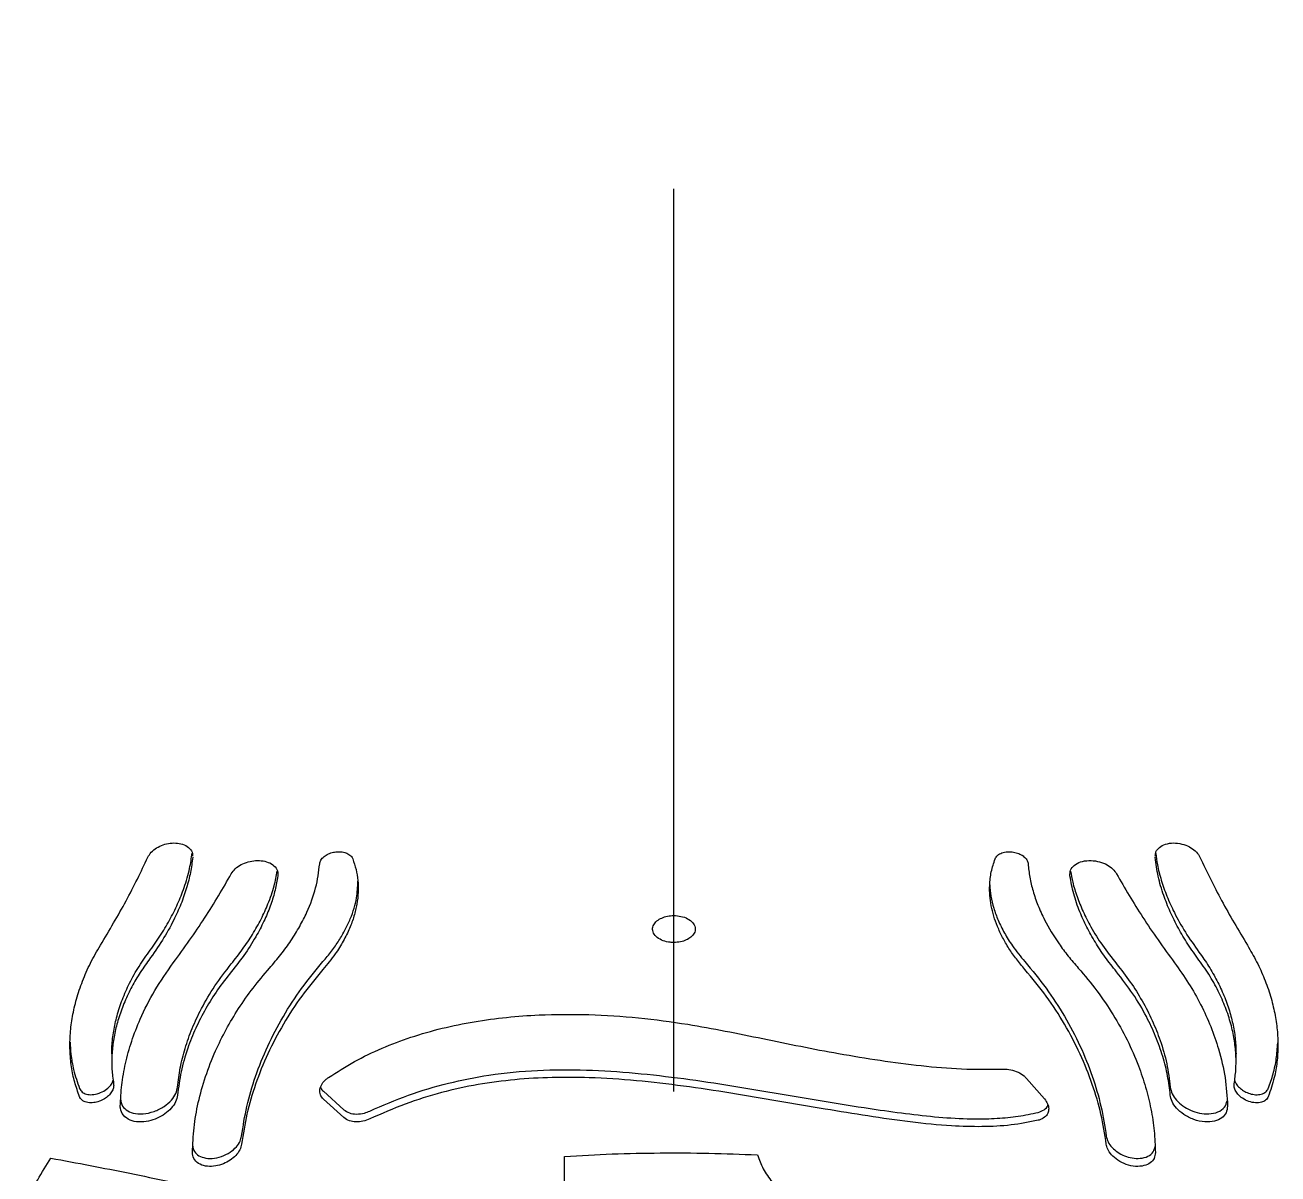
# Model space of a CAD drawing. Header units: millimetres. Extents: x 8 to 862, y 8 to 585.
# Drawn here: x 730.04 to 747.66, y 358.39 to 374.55 of the extents above; entities that cross this region are included whole.
import ezdxf

# ---------------------------------------------------------------- set-up
doc = ezdxf.new("R2010")
doc.units = ezdxf.units.MM
doc.linetypes.add('CENTERX2', pattern=[20.32, 12.7, -2.54, 2.54, -2.54])
doc.layers.add('CENTERLINE', color=4, linetype='CENTERX2')
doc.layers.add('OUTLINE', color=7, linetype='Continuous', lineweight=25)

msp = doc.modelspace()

# ---------------------------------------------------------------- linework, layer by layer
at = {"layer": 'CENTERLINE'}
msp.add_line((739.16604, 156.34842), (739.16604, 430.8663), dxfattribs=at)
at = {"layer": 'OUTLINE'}
for p, q in [((731.25896, 360.07574), (731.25896, 359.96172)), ((747.07313, 359.9622), (747.07313, 360.07527)), ((744.12616, 359.73018), (744.37867, 359.44092)), ((734.23586, 359.54956), (734.52433, 359.28887)), ((734.52433, 359.17857), (734.23586, 359.43904))]:
    msp.add_line(p, q, dxfattribs=at)
for points, knots in [([(731.76706, 362.84226), (731.78121, 362.86637), (731.80954, 362.91461), (731.88698, 362.97626), (731.98025, 363.02076), (732.08319, 363.04434), (732.18728, 363.04467), (732.28357, 363.0198), (732.35816, 362.96928), (732.3954, 362.91088), (732.39606, 362.86998), (732.39626, 362.85721)], [0, 0, 0, 0, 0.10853805, 0.21717249, 0.32424085, 0.43339607, 0.54840652, 0.67152142, 0.8026833, 0.93840963, 1, 1, 1, 1]), ([(745.93711, 362.85686), (745.93842, 362.87819), (745.94134, 362.92604), (745.99292, 362.98624), (746.07756, 363.03148), (746.18908, 363.04876), (746.30819, 363.03475), (746.41667, 362.99347), (746.50184, 362.93364), (746.54629, 362.87985), (746.5616, 362.84914), (746.56503, 362.84226)], [0, 0, 0, 0, 0.10338076, 0.23198379, 0.36667473, 0.50193914, 0.63089213, 0.75031482, 0.86160756, 0.96895972, 1, 1, 1, 1]), ([(731.78032, 361.50783), (731.83373, 361.58232), (731.94055, 361.73132), (732.07505, 361.95843), (732.18941, 362.18704), (732.28584, 362.43099), (732.35706, 362.67077), (732.3793, 362.83027), (732.38933, 362.90226)], [0, 0, 0, 0, 0.15817482, 0.31636041, 0.47964053, 0.64293594, 0.83884403, 1, 1, 1, 1]), ([(734.18381, 362.74962), (734.18762, 362.76738), (734.19525, 362.80295), (734.24041, 362.8529), (734.30341, 362.89171), (734.37546, 362.91536), (734.44947, 362.92371), (734.52161, 362.91657), (734.58563, 362.89318), (734.62944, 362.85915), (734.64294, 362.83195), (734.64846, 362.82085)], [0, 0, 0, 0, 0.1213886, 0.24312501, 0.35566132, 0.4599727, 0.56363081, 0.67198929, 0.78831923, 0.9136301, 1, 1, 1, 1]), ([(743.68363, 362.82085), (743.69326, 362.83792), (743.71251, 362.87207), (743.77631, 362.90748), (743.85584, 362.92393), (743.94053, 362.91909), (744.01718, 362.89666), (744.07915, 362.86193), (744.12341, 362.81937), (744.14412, 362.78046), (744.14726, 362.75717), (744.14829, 362.74962)], [0, 0, 0, 0, 0.13431395, 0.26874631, 0.39904665, 0.51989752, 0.63068634, 0.73501973, 0.83865768, 0.94767735, 1, 1, 1, 1]), ([(745.9432, 362.89535), (745.95014, 362.84315), (745.9665, 362.72011), (746.01882, 362.51928), (746.09714, 362.2943), (746.20817, 362.04943), (746.35414, 361.78618), (746.48563, 361.60098), (746.55177, 361.50783)], [0, 0, 0, 0, 0.11764462, 0.27733177, 0.44119717, 0.60504452, 0.80133247, 1, 1, 1, 1]), ([(731.09999, 361.6046), (731.22445, 361.81351), (731.47449, 362.23319), (731.66925, 362.63864), (731.76706, 362.84226)], [0, 0, 0, 0, 0.49778849, 1, 1, 1, 1]), ([(732.3974, 362.84158), (732.38821, 362.77079), (732.36985, 362.62921), (732.31363, 362.4095), (732.23521, 362.18453), (732.12437, 361.93941), (731.97832, 361.67551), (731.84659, 361.48966), (731.78032, 361.39617)], [0, 0, 0, 0, 0.15306056, 0.30610712, 0.46315547, 0.62018682, 0.80894341, 1, 1, 1, 1]), ([(732.94029, 362.60997), (732.95691, 362.63403), (732.99016, 362.68218), (733.07608, 362.74138), (733.17694, 362.78167), (733.28514, 362.79972), (733.39193, 362.79441), (733.48877, 362.76446), (733.56283, 362.70992), (733.59865, 362.64445), (733.59658, 362.59787), (733.59579, 362.58007)], [0, 0, 0, 0, 0.10762439, 0.21538348, 0.32050711, 0.4262014, 0.53682568, 0.65549493, 0.78314741, 0.91713008, 1, 1, 1, 1]), ([(733.47759, 361.282), (733.53249, 361.34607), (733.64231, 361.47421), (733.78343, 361.6708), (733.906, 361.86943), (734.03188, 362.11873), (734.14172, 362.41637), (734.16969, 362.63782), (734.18381, 362.74962)], [0, 0, 0, 0, 0.12959454, 0.25920099, 0.39303565, 0.52688477, 0.76113369, 1, 1, 1, 1]), ([(734.64846, 362.82085), (734.66519, 362.77079), (734.69866, 362.67068), (734.72318, 362.51494), (734.72799, 362.35172), (734.71005, 362.18411), (734.66971, 362.01399), (734.60664, 361.84028), (734.51834, 361.66252), (734.39799, 361.46828), (734.28934, 361.33609), (734.22954, 361.26334)], [0, 0, 0, 0, 0.10633393, 0.21266078, 0.32185211, 0.43103285, 0.53749779, 0.6439492, 0.75439172, 0.86482044, 1, 1, 1, 1]), ([(744.10255, 361.26334), (744.06144, 361.31242), (743.9792, 361.41059), (743.87526, 361.56146), (743.78651, 361.71404), (743.69284, 361.9153), (743.61853, 362.16313), (743.5997, 362.41911), (743.62414, 362.63844), (743.66374, 362.75986), (743.68363, 362.82085)], [0, 0, 0, 0, 0.09146006, 0.18292586, 0.27732837, 0.37174126, 0.55430874, 0.74126247, 0.87002384, 1, 1, 1, 1]), ([(744.14829, 362.74962), (744.15468, 362.68698), (744.16747, 362.5617), (744.21439, 362.36673), (744.28314, 362.16665), (744.39584, 361.91911), (744.54022, 361.67974), (744.7077, 361.45258), (744.80557, 361.33886), (744.8545, 361.282)], [0, 0, 0, 0, 0.13460262, 0.269194667, 0.407249562, 0.545287215, 0.769883585, 0.884944253, 1, 1, 1, 1]), ([(744.7363, 362.58007), (744.73658, 362.60779), (744.73714, 362.66319), (744.79221, 362.73209), (744.88123, 362.78115), (744.99836, 362.80171), (745.12265, 362.79057), (745.23531, 362.75241), (745.32487, 362.69545), (745.37157, 362.64445), (745.38859, 362.61544), (745.3918, 362.60997)], [0, 0, 0, 0, 0.12955811, 0.25889476, 0.39341385, 0.5260864, 0.65011843, 0.76393144, 0.87075604, 0.9756345, 1, 1, 1, 1]), ([(746.55177, 361.39617), (746.49843, 361.47067), (746.39177, 361.61969), (746.25738, 361.84681), (746.14315, 362.0754), (746.04637, 362.31968), (745.97092, 362.5767), (745.94681, 362.75301), (745.93469, 362.84158)], [0, 0, 0, 0, 0.15239129, 0.30479303, 0.46210584, 0.61943412, 0.80882121, 1, 1, 1, 1]), ([(746.56503, 362.84226), (746.66195, 362.64043), (746.85663, 362.23501), (747.10658, 361.81534), (747.2321, 361.6046)], [0, 0, 0, 0, 0.4978391, 1, 1, 1, 1]), ([(732.12407, 361.35754), (732.20159, 361.46327), (732.35662, 361.67472), (732.56833, 361.98966), (732.76562, 362.30252), (732.88207, 362.50748), (732.94029, 362.60997)], [0, 0, 0, 0, 0.24832453, 0.49665268, 0.74832351, 1, 1, 1, 1]), ([(732.94048, 361.3419), (732.99511, 361.41088), (733.10439, 361.54884), (733.24343, 361.75974), (733.36303, 361.97243), (733.46637, 362.2006), (733.54565, 362.42713), (733.57389, 362.57875), (733.58677, 362.64789)], [0, 0, 0, 0, 0.157109989, 0.314232479, 0.476425137, 0.638631846, 0.835214735, 1, 1, 1, 1]), ([(733.59579, 362.58007), (733.58416, 362.5141), (733.56089, 362.38217), (733.49825, 362.17745), (733.41405, 361.96798), (733.29738, 361.73912), (733.14516, 361.4922), (733.00899, 361.31839), (732.94048, 361.23094)], [0, 0, 0, 0, 0.15247206, 0.30493381, 0.46136269, 0.61777896, 0.80770423, 1, 1, 1, 1]), ([(734.22954, 361.37384), (734.27068, 361.42294), (734.35297, 361.52116), (734.45692, 361.67214), (734.54584, 361.8249), (734.63886, 362.02626), (734.71201, 362.25644), (734.71755, 362.42665), (734.72006, 362.50383)], [0, 0, 0, 0, 0.1295852, 0.25918248, 0.39293593, 0.52670267, 0.7853796, 1, 1, 1, 1]), ([(745.39161, 361.23094), (745.33705, 361.29989), (745.22791, 361.43779), (745.08899, 361.64857), (744.96953, 361.86109), (744.86588, 362.08937), (744.78218, 362.33065), (744.75164, 362.49666), (744.7363, 362.58007)], [0, 0, 0, 0, 0.15178248, 0.3035765, 0.46027247, 0.61698457, 0.80757415, 1, 1, 1, 1]), ([(744.74461, 362.64862), (744.75394, 362.59642), (744.77509, 362.47812), (744.83419, 362.28726), (744.91838, 362.07758), (745.03523, 361.84879), (745.18736, 361.60234), (745.32325, 361.42907), (745.39161, 361.3419)], [0, 0, 0, 0, 0.12456947, 0.28229426, 0.44413294, 0.60595375, 0.80176532, 1, 1, 1, 1]), ([(745.3918, 362.60997), (745.44923, 362.50884), (745.5641, 362.30659), (745.76014, 361.99522), (745.97243, 361.67895), (746.12949, 361.46468), (746.20802, 361.35754)], [0, 0, 0, 0, 0.248358142, 0.496711298, 0.748356185, 1, 1, 1, 1]), ([(743.60875, 362.45498), (743.61291, 362.40183), (743.62132, 362.29415), (743.662, 362.12697), (743.72418, 361.95373), (743.81191, 361.77642), (743.93227, 361.58118), (744.04174, 361.44788), (744.10255, 361.37384)], [0, 0, 0, 0, 0.15362815, 0.31124883, 0.46884984, 0.63230999, 0.79575052, 1, 1, 1, 1]), ([(739.16604, 361.64337), (739.1974, 361.64519), (739.26006, 361.64882), (739.34414, 361.67673), (739.41209, 361.71856), (739.45769, 361.77443), (739.47229, 361.84034), (739.44823, 361.9086), (739.38527, 361.96784), (739.29444, 362.00766), (739.19358, 362.02409), (739.09661, 362.01943), (739.00992, 361.99726), (738.93734, 361.95949), (738.88463, 361.90734), (738.86028, 361.84367), (738.87284, 361.77511), (738.92531, 361.71211), (739.00986, 361.66632), (739.09631, 361.64568), (739.14863, 361.64395), (739.16604, 361.64337)], [0, 0, 0, 0, 0.04736802, 0.09466475, 0.14384102, 0.19753364, 0.25609729, 0.31790057, 0.37930196, 0.43639136, 0.48769255, 0.53490706, 0.58117349, 0.62940202, 0.68167372, 0.73885362, 0.79998448, 0.86196112, 0.9206521, 0.97358988, 1, 1, 1, 1]), ([(730.80607, 359.47342), (730.78179, 359.54084), (730.73323, 359.67568), (730.68883, 359.89375), (730.66731, 360.12287), (730.67204, 360.36059), (730.70281, 360.60254), (730.75936, 360.84903), (730.84383, 361.0999), (730.95473, 361.35426), (731.05133, 361.52076), (731.09999, 361.6046)], [0, 0, 0, 0, 0.10907628, 0.21814619, 0.33022439, 0.44229891, 0.55145096, 0.6606008, 0.77318977, 0.88577697, 1, 1, 1, 1]), ([(731.26157, 360.07575), (731.26095, 360.10376), (731.25883, 360.19956), (731.27863, 360.36925), (731.32225, 360.58752), (731.39328, 360.81326), (731.49314, 361.04624), (731.61943, 361.27976), (731.72669, 361.4318), (731.78032, 361.50783)], [0, 0, 0, 0, 0.061071, 0.20886291, 0.35664931, 0.51456254, 0.67247501, 0.83623617, 1, 1, 1, 1]), ([(746.55177, 361.50783), (746.59842, 361.4422), (746.69173, 361.31095), (746.80821, 361.10563), (746.90595, 360.89583), (746.98163, 360.68488), (747.03442, 360.4771), (747.06721, 360.27332), (747.07097, 360.14136), (747.07285, 360.07526)], [0, 0, 0, 0, 0.14160222, 0.28320316, 0.42895999, 0.57471856, 0.71631285, 0.8579075, 1, 1, 1, 1]), ([(747.2321, 361.6046), (747.27727, 361.52706), (747.36762, 361.37199), (747.47515, 361.1323), (747.56065, 360.88969), (747.6206, 360.64832), (747.65515, 360.41296), (747.66578, 360.18306), (747.65168, 359.95866), (747.6115, 359.7177), (747.55696, 359.56182), (747.52602, 359.47342)], [0, 0, 0, 0, 0.10569348, 0.21138711, 0.32019522, 0.42900208, 0.53469011, 0.64038038, 0.74902031, 0.85766477, 1, 1, 1, 1]), ([(731.78032, 361.39617), (731.73372, 361.3305), (731.6405, 361.19918), (731.52411, 360.99374), (731.42639, 360.78383), (731.35079, 360.5728), (731.29762, 360.36487), (731.26569, 360.15967), (731.25555, 359.95717), (731.26435, 359.78891), (731.27967, 359.69049), (731.28504, 359.65597)], [0, 0, 0, 0, 0.11533581, 0.23067007, 0.34938663, 0.46810608, 0.5834367, 0.69877138, 0.81735978, 0.93595162, 1, 1, 1, 1]), ([(731.37864, 359.34155), (731.38349, 359.43987), (731.3932, 359.63651), (731.44804, 359.94192), (731.53394, 360.25286), (731.66687, 360.59712), (731.85397, 360.97052), (732.03367, 361.228), (732.12407, 361.35754)], [0, 0, 0, 0, 0.14851298, 0.29702133, 0.44986605, 0.60270991, 0.80012354, 1, 1, 1, 1]), ([(732.18393, 359.60863), (732.19485, 359.69857), (732.21668, 359.87844), (732.2868, 360.15495), (732.38547, 360.43422), (732.52361, 360.72911), (732.70273, 361.03543), (732.86096, 361.2394), (732.94048, 361.3419)], [0, 0, 0, 0, 0.15451627, 0.30903042, 0.46803326, 0.62703503, 0.81257397, 1, 1, 1, 1]), ([(732.39365, 358.68705), (732.3985, 358.80293), (732.40822, 359.03471), (732.47121, 359.39283), (732.57162, 359.75584), (732.70563, 360.10041), (732.86353, 360.42014), (733.0397, 360.71547), (733.24181, 361.00512), (733.39899, 361.18971), (733.47759, 361.282)], [0, 0, 0, 0, 0.13294072, 0.265878, 0.40268298, 0.5394881, 0.65341977, 0.76735023, 0.8836745, 1, 1, 1, 1]), ([(733.0847, 358.91769), (733.10655, 359.05758), (733.15025, 359.33736), (733.27517, 359.76209), (733.44505, 360.18647), (733.66318, 360.60136), (733.92112, 361.00106), (734.12649, 361.24929), (734.22954, 361.37384)], [0, 0, 0, 0, 0.16483116, 0.32966164, 0.49931627, 0.66897029, 0.83390828, 1, 1, 1, 1]), ([(744.10255, 361.37384), (744.20484, 361.25022), (744.4094, 361.00299), (744.66707, 360.60453), (744.88549, 360.1898), (745.05575, 359.76544), (745.18147, 359.33956), (745.22537, 359.05864), (745.24739, 358.91769)], [0, 0, 0, 0, 0.1648539, 0.32970771, 0.49934901, 0.66898804, 0.83391175, 1, 1, 1, 1]), ([(744.8545, 361.282), (744.94398, 361.17625), (745.12293, 360.96474), (745.35117, 360.62538), (745.5471, 360.27302), (745.6967, 359.93009), (745.8052, 359.60496), (745.87913, 359.29816), (745.92691, 358.99083), (745.9346, 358.78831), (745.93844, 358.68705)], [0, 0, 0, 0, 0.133008969, 0.266016295, 0.40287537, 0.539733107, 0.653596964, 0.767460269, 0.883729523, 1, 1, 1, 1]), ([(745.39161, 361.3419), (745.45765, 361.25764), (745.58972, 361.08912), (745.75625, 360.8222), (745.89775, 360.54719), (746.01579, 360.25026), (746.10648, 359.93522), (746.13422, 359.71786), (746.14816, 359.60863)], [0, 0, 0, 0, 0.1544985, 0.30899396, 0.46800298, 0.6270126, 0.81256859, 1, 1, 1, 1]), ([(746.20802, 361.35754), (746.27609, 361.26167), (746.41225, 361.06993), (746.58134, 360.76827), (746.72271, 360.45914), (746.84185, 360.11439), (746.92987, 359.73798), (746.94556, 359.47424), (746.95345, 359.34155)], [0, 0, 0, 0, 0.1485224, 0.29704507, 0.44988469, 0.60272599, 0.80012509, 1, 1, 1, 1]), ([(747.04705, 359.65597), (747.05602, 359.71938), (747.07395, 359.84621), (747.07459, 360.04708), (747.05447, 360.25479), (747.00985, 360.47352), (746.93923, 360.69956), (746.83924, 360.93322), (746.71286, 361.16742), (746.60546, 361.31992), (746.55177, 361.39617)], [0, 0, 0, 0, 0.11704001, 0.23407338, 0.35440458, 0.47473081, 0.60365092, 0.73257011, 0.86628441, 1, 1, 1, 1]), ([(732.94048, 361.23094), (732.87447, 361.14664), (732.74247, 360.97804), (732.576, 360.71096), (732.43454, 360.43579), (732.31643, 360.13858), (732.22565, 359.82312), (732.19788, 359.60545), (732.18393, 359.49607)], [0, 0, 0, 0, 0.1544257, 0.30885034, 0.46778061, 0.62670997, 0.81241238, 1, 1, 1, 1]), ([(734.22954, 361.26334), (734.12727, 361.13971), (733.92272, 360.89245), (733.66506, 360.4938), (733.44663, 360.07884), (733.27636, 359.65421), (733.15063, 359.22808), (733.10673, 358.94705), (733.0847, 358.80605)], [0, 0, 0, 0, 0.16484728, 0.32969492, 0.49932595, 0.66895747, 0.83389623, 1, 1, 1, 1]), ([(745.24739, 358.80605), (745.22554, 358.94597), (745.18184, 359.22581), (745.05694, 359.65076), (744.88706, 360.07537), (744.66893, 360.49053), (744.41099, 360.89047), (744.2056, 361.13876), (744.10255, 361.26334)], [0, 0, 0, 0, 0.16482057, 0.32964151, 0.49928799, 0.66893696, 0.833892, 1, 1, 1, 1]), ([(746.14816, 359.49607), (746.13725, 359.58601), (746.11543, 359.7659), (746.04537, 360.0425), (745.94678, 360.3219), (745.80868, 360.61711), (745.62953, 360.92391), (745.47119, 361.12825), (745.39161, 361.23094)], [0, 0, 0, 0, 0.15443959, 0.30887519, 0.4678012, 0.62672686, 0.81241755, 1, 1, 1, 1]), ([(734.30781, 359.74403), (734.42713, 359.82059), (734.66633, 359.97406), (735.05829, 360.15982), (735.47263, 360.3174), (735.90737, 360.44141), (736.35796, 360.53344), (736.81256, 360.59432), (737.35038, 360.63284), (737.97048, 360.636), (738.66892, 360.59031), (739.30785, 360.5053), (739.88855, 360.39856), (740.41702, 360.29101), (740.94806, 360.18075), (741.49974, 360.07561), (742.06877, 359.9816), (742.64695, 359.90529), (743.23087, 359.85525), (743.60762, 359.85979), (743.80355, 359.86215)], [0, 0, 0, 0, 0.04379876, 0.08780073, 0.13167667, 0.17820807, 0.22489764, 0.27167226, 0.31831991, 0.38999939, 0.46178466, 0.53350208, 0.58858697, 0.64376845, 0.69881508, 0.75371591, 0.81396777, 0.87442405, 0.93469628, 1, 1, 1, 1]), ([(730.67405, 360.23968), (730.67647, 360.18348), (730.68216, 360.05131), (730.72166, 359.83094), (730.77561, 359.67565), (730.80607, 359.58798)], [0, 0, 0, 0, 0.24364558, 0.57303703, 1, 1, 1, 1]), ([(747.52602, 359.58798), (747.55025, 359.65558), (747.5987, 359.79078), (747.64408, 360.00592), (747.65445, 360.15642), (747.65961, 360.23124)], [0, 0, 0, 0, 0.33461708, 0.66921531, 1, 1, 1, 1]), ([(743.80355, 359.86215), (743.83705, 359.86101), (743.90413, 359.85872), (744.00642, 359.82302), (744.08167, 359.77618), (744.11467, 359.74205), (744.12616, 359.73018)], [0, 0, 0, 0, 0.290547, 0.58184025, 0.85446368, 1, 1, 1, 1]), ([(730.80607, 359.58798), (730.81673, 359.57019), (730.83801, 359.53465), (730.90225, 359.50526), (730.98392, 359.49721), (731.07764, 359.51605), (731.16635, 359.55956), (731.23229, 359.61727), (731.26931, 359.66853), (731.27589, 359.69676), (731.27794, 359.70555)], [0, 0, 0, 0, 0.13607391, 0.27172163, 0.41892464, 0.57060365, 0.71352887, 0.83909457, 0.94993943, 1, 1, 1, 1]), ([(734.23586, 359.43904), (734.21931, 359.45847), (734.18616, 359.49739), (734.18097, 359.57494), (734.21161, 359.6525), (734.26076, 359.70934), (734.29691, 359.73599), (734.30781, 359.74403)], [0, 0, 0, 0, 0.24000706, 0.48061192, 0.70505042, 0.91106359, 1, 1, 1, 1]), ([(734.88954, 359.27107), (735.06896, 359.34872), (735.42843, 359.50431), (735.99114, 359.67118), (736.59859, 359.79283), (737.24882, 359.8526), (737.93529, 359.85587), (738.62064, 359.81096), (739.30159, 359.73107), (739.98023, 359.62834), (740.65815, 359.51396), (741.3364, 359.39752), (741.94703, 359.30146), (742.48471, 359.22716), (742.9502, 359.17716), (743.36008, 359.15658), (743.71292, 359.1654), (744.01188, 359.19282), (744.19679, 359.23211), (744.2891, 359.25172)], [0, 0, 0, 0, 0.0598486, 0.11991077, 0.17981879, 0.25060823, 0.32163076, 0.39282478, 0.46384855, 0.53409795, 0.6045447, 0.67479525, 0.74477634, 0.79470322, 0.84472168, 0.8945968, 0.9297228, 0.964915, 1, 1, 1, 1]), ([(744.2891, 359.14105), (744.16402, 359.11606), (743.91317, 359.06595), (743.50063, 359.04603), (743.02764, 359.05991), (742.4913, 359.1138), (741.8953, 359.19916), (741.2725, 359.30169), (740.62786, 359.41225), (739.96449, 359.52505), (739.30147, 359.62522), (738.63872, 359.70265), (738.02276, 359.74411), (737.45294, 359.74812), (736.93052, 359.71839), (736.41039, 359.65069), (735.89362, 359.53712), (735.38334, 359.37701), (735.05413, 359.23301), (734.88954, 359.16102)], [0, 0, 0, 0, 0.04715799, 0.09457187, 0.14185944, 0.20445899, 0.26727939, 0.32995369, 0.39859263, 0.46740682, 0.53639209, 0.60537812, 0.67416164, 0.72810581, 0.7821953, 0.83619428, 0.89001487, 0.945013, 1, 1, 1, 1]), ([(747.0529, 359.70576), (747.05908, 359.68851), (747.07208, 359.65223), (747.11783, 359.59944), (747.17802, 359.55356), (747.2502, 359.51908), (747.33048, 359.49972), (747.41224, 359.50085), (747.48053, 359.52633), (747.51436, 359.56145), (747.52433, 359.58413), (747.52602, 359.58798)], [0, 0, 0, 0, 0.09640203, 0.20278921, 0.30871198, 0.42171347, 0.54719956, 0.68710075, 0.83739914, 0.97236605, 1, 1, 1, 1]), ([(731.28504, 359.65597), (731.28594, 359.63773), (731.28775, 359.60121), (731.26071, 359.54093), (731.2149, 359.48581), (731.15429, 359.43972), (731.08234, 359.40508), (731.00198, 359.38544), (730.92012, 359.38636), (730.85173, 359.41169), (730.81779, 359.4468), (730.80779, 359.46952), (730.80607, 359.47342)], [0, 0, 0, 0, 0.09859113, 0.19741911, 0.29167462, 0.38559852, 0.485896, 0.59739858, 0.7217967, 0.85545745, 0.97518126, 1, 1, 1, 1]), ([(731.3848, 359.4276), (731.38797, 359.40449), (731.39563, 359.34876), (731.4583, 359.28354), (731.55983, 359.23597), (731.69752, 359.22515), (731.85126, 359.25733), (731.99381, 359.32835), (732.0999, 359.4209), (732.16596, 359.51833), (732.17805, 359.57908), (732.18393, 359.60863)], [0, 0, 0, 0, 0.07875788, 0.18990879, 0.3110436, 0.44233159, 0.57559299, 0.69974583, 0.80902695, 0.90708528, 1, 1, 1, 1]), ([(734.19793, 359.6035), (734.19828, 359.60172), (734.20259, 359.57998), (734.21994, 359.56412), (734.23586, 359.54956)], [0, 0, 0, 0, 0.08205615, 1, 1, 1, 1]), ([(746.14816, 359.60863), (746.15446, 359.57768), (746.16707, 359.51572), (746.23219, 359.42211), (746.32334, 359.34108), (746.43546, 359.27781), (746.5625, 359.23692), (746.69718, 359.22545), (746.82181, 359.25245), (746.91716, 359.31512), (746.93763, 359.38302), (746.94697, 359.414)], [0, 0, 0, 0, 0.098605391, 0.197359295, 0.293608872, 0.392459565, 0.499834287, 0.619263176, 0.750187738, 0.886012885, 1, 1, 1, 1]), ([(747.52602, 359.47342), (747.51536, 359.45563), (747.49409, 359.42013), (747.42989, 359.39083), (747.34829, 359.38286), (747.25438, 359.40188), (747.16595, 359.44555), (747.0987, 359.50369), (747.05855, 359.56443), (747.0434, 359.61623), (747.046, 359.64454), (747.04705, 359.65597)], [0, 0, 0, 0, 0.12067008, 0.24095978, 0.37166311, 0.50651869, 0.63365945, 0.74526732, 0.84363103, 0.93690376, 1, 1, 1, 1]), ([(732.18393, 359.49607), (732.17764, 359.46512), (732.16505, 359.40319), (732.10006, 359.30955), (732.00905, 359.22842), (731.89709, 359.16493), (731.77, 359.12372), (731.63553, 359.11206), (731.50942, 359.13828), (731.41504, 359.20548), (731.38001, 359.28313), (731.37887, 359.33171), (731.37864, 359.34155)], [0, 0, 0, 0, 0.09387185, 0.18788464, 0.27953741, 0.37374853, 0.4761752, 0.5901962, 0.71524971, 0.8449518, 0.96859991, 1, 1, 1, 1]), ([(744.37867, 359.44092), (744.39515, 359.41827), (744.42809, 359.37299), (744.44188, 359.30153), (744.42763, 359.23519), (744.38168, 359.17876), (744.32803, 359.15125), (744.29359, 359.14223), (744.2891, 359.14105)], [0, 0, 0, 0, 0.18007013, 0.359883, 0.54654494, 0.74870706, 0.96720974, 1, 1, 1, 1]), ([(744.2891, 359.25172), (744.31795, 359.26258), (744.37567, 359.2843), (744.42062, 359.3265), (744.42482, 359.35602), (744.4252, 359.35863)], [0, 0, 0, 0, 0.4767069, 0.95387602, 1, 1, 1, 1]), ([(746.95345, 359.34155), (746.94944, 359.30859), (746.94143, 359.24279), (746.87441, 359.16971), (746.77241, 359.12255), (746.63498, 359.11173), (746.48108, 359.14408), (746.33832, 359.21538), (746.23211, 359.30823), (746.1661, 359.40581), (746.15403, 359.46655), (746.14816, 359.49607)], [0, 0, 0, 0, 0.10782122, 0.2152821, 0.33248586, 0.45967895, 0.58893806, 0.70940138, 0.81534147, 0.91025596, 1, 1, 1, 1]), ([(734.52433, 359.28887), (734.54804, 359.27246), (734.59547, 359.23965), (734.69856, 359.22474), (734.8015, 359.23575), (734.86386, 359.26077), (734.88954, 359.27107)], [0, 0, 0, 0, 0.271988029, 0.544010798, 0.812238388, 1, 1, 1, 1]), ([(734.88954, 359.16102), (734.85704, 359.14846), (734.79213, 359.12336), (734.69144, 359.1157), (734.59496, 359.12998), (734.54867, 359.16182), (734.52433, 359.17857)], [0, 0, 0, 0, 0.23560147, 0.47059155, 0.72158572, 1, 1, 1, 1]), ([(733.0847, 358.80605), (733.07831, 358.77912), (733.06554, 358.72522), (733.00665, 358.64525), (732.9257, 358.57699), (732.82699, 358.52498), (732.71622, 358.49351), (732.60103, 358.48868), (732.49556, 358.51674), (732.41911, 358.57862), (732.39433, 358.6438), (732.39373, 358.6818), (732.39365, 358.68705)], [0, 0, 0, 0, 0.09579374, 0.19170371, 0.28565755, 0.38247346, 0.48731368, 0.60299068, 0.72844888, 0.85741117, 0.98031006, 1, 1, 1, 1]), ([(732.39933, 358.77501), (732.40223, 358.75523), (732.40926, 358.70725), (732.46414, 358.65056), (732.55251, 358.60901), (732.67095, 358.59908), (732.80187, 358.62561), (732.92276, 358.68499), (733.01329, 358.76326), (733.06832, 358.84423), (733.07953, 358.89451), (733.0847, 358.91769)], [0, 0, 0, 0, 0.07953137, 0.19297614, 0.31560096, 0.44706717, 0.57963891, 0.70353195, 0.8139309, 0.91419035, 1, 1, 1, 1]), ([(745.24739, 358.91769), (745.25379, 358.89075), (745.26658, 358.83683), (745.32555, 358.75687), (745.40663, 358.68869), (745.50545, 358.63683), (745.61618, 358.60561), (745.73158, 358.60094), (745.83578, 358.6296), (745.91268, 358.68719), (745.92707, 358.7454), (745.93355, 358.77161)], [0, 0, 0, 0, 0.09963223, 0.19938645, 0.29708792, 0.39769786, 0.50656136, 0.62658981, 0.75670861, 0.89048483, 1, 1, 1, 1]), ([(745.93844, 358.68705), (745.93473, 358.65855), (745.92732, 358.60165), (745.86847, 358.53793), (745.77962, 358.49676), (745.66136, 358.48683), (745.53031, 358.51354), (745.40928, 358.57313), (745.3187, 358.65162), (745.26373, 358.73266), (745.25255, 358.7829), (745.24739, 358.80605)], [0, 0, 0, 0, 0.10990184, 0.21947868, 0.33799904, 0.46519883, 0.59357453, 0.71354992, 0.82036646, 0.91725028, 1, 1, 1, 1]), ([(737.62691, 358.6339), (737.85081, 358.64625), (738.29862, 358.67096), (738.97679, 358.68403), (739.65818, 358.68132), (740.11269, 358.66325), (740.33995, 358.65421)], [0, 0, 0, 0, 0.24849337, 0.49699154, 0.74849774, 1, 1, 1, 1]), ([(737.62691, 351.87331), (737.62691, 352.27966), (737.62691, 353.09256), (737.62691, 354.26832), (737.62691, 355.41657), (737.62691, 356.53008), (737.62691, 357.61128), (737.62691, 358.29309), (737.62691, 358.6339)], [0, 0, 0, 0, 0.16504712, 0.33017972, 0.49522562, 0.6634546, 0.83177247, 1, 1, 1, 1]), ([(740.33995, 358.65421), (740.36465, 358.58871), (740.41405, 358.45773), (740.54257, 358.2682), (740.70969, 358.09063), (740.91099, 357.93159), (741.13942, 357.79659), (741.40129, 357.67724), (741.59357, 357.62296), (741.69819, 357.59342)], [0, 0, 0, 0, 0.14140033, 0.28276203, 0.42447779, 0.56615516, 0.70201337, 0.83786937, 1, 1, 1, 1]), ([(730.03933, 357.99331), (730.06836, 358.0453), (730.12642, 358.14926), (730.24593, 358.35515), (730.34022, 358.50759), (730.40291, 358.60895)], [0, 0, 0, 0, 0.25096062, 0.50191576, 1, 1, 1, 1]), ([(730.40291, 358.60895), (730.77093, 358.54015), (731.50724, 358.40249), (732.25955, 358.23875), (732.63584, 358.15685)], [0, 0, 0, 0, 0.49980994, 1, 1, 1, 1])]:
    msp.add_open_spline(points, degree=3, knots=knots, dxfattribs=at)

doc.saveas('drawing.dxf')
